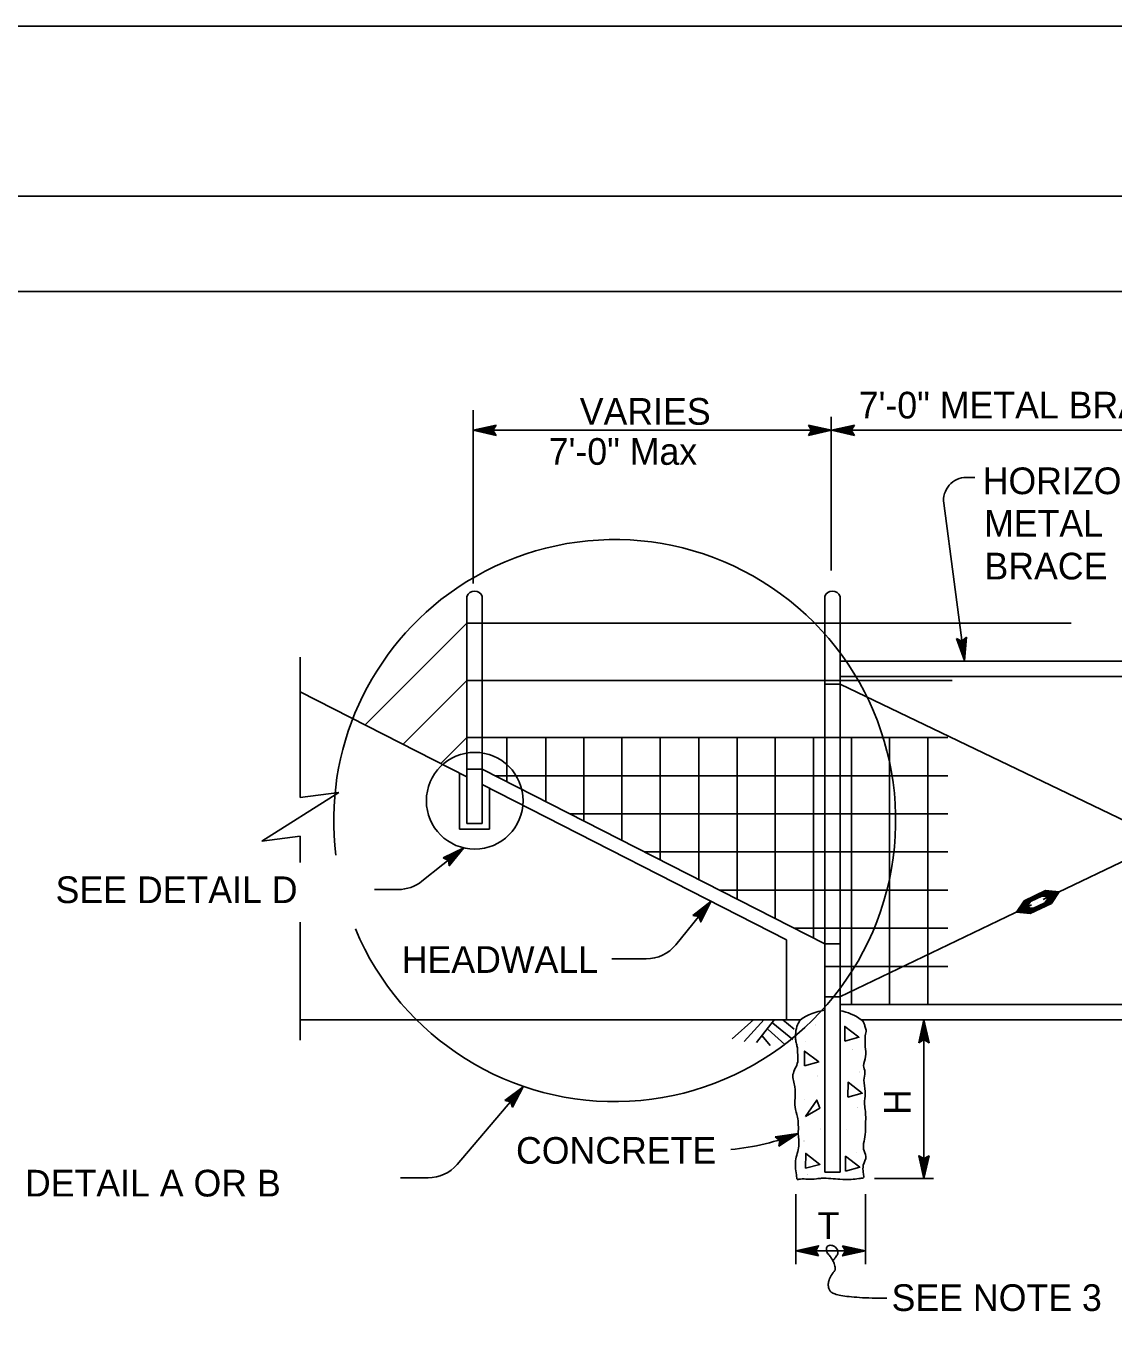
# Model space of a CAD drawing. Extents: x -894 to 866, y -476 to 714.
# Drawn here: x -207.6 to 77.7, y 372.4 to 713.6 of the extents above; entities that cross this region are included whole.
import ezdxf

# ---------------------------------------------------------------- set-up
doc = ezdxf.new("R2010")
doc.units = 0
for name, color, linetype in [('10 Sheet Format', 7, 'Continuous'), ('56 Stage 3 Anno', 7, 'Continuous'), ('57 Undefined', 7, 'Continuous'), ('59 Sndwall Anno', 7, 'Continuous'), ('60 Nongeo Data', 7, 'Continuous')]:
    doc.layers.add(name, color=color, linetype=linetype)

# ---------------------------------------------------------------- blocks, each defined once
blk = doc.blocks.new('AHT')
at = {"layer": '60 Nongeo Data'}
blk.add_lwpolyline([(-5.91, 1.32), (0, 0), (-5.91, -1.31), (-5.7, -0.96), (-1.37, 0), (-5.7, 0.97), (-5.49, 0.62), (-2.72, 0), (-5.49, -0.61), (-5.28, -0.26), (-4.08, 0), (-5.28, 0.27), (-5.12, 0), (-5.91, -1.31), (-5.12, 0)], close=True, dxfattribs=at)

msp = doc.modelspace()

# ---------------------------------------------------------------- linework, layer by layer
at = {"layer": '10 Sheet Format'}
msp.add_line((-813.45, 643.96), (811.54, 643.96), dxfattribs=at)
for points in [[(-894.05, 713.56), (865.95, 713.56), (865.95, -476.44), (-894.05, -476.44)], [(-863.43, 668.96), (836.57, 668.96), (836.57, -431.04), (-863.43, -431.04)], [(-863.43, 668.96), (836.57, 668.96), (836.57, -431.04), (-863.43, -431.04)]]:
    msp.add_lwpolyline(points, close=True, dxfattribs=at)
at = {"layer": '56 Stage 3 Anno'}
for p, q in [((-90.34, 567.38), (-90.34, 612.8)), ((3.57, 570.79), (3.57, 611.09)), ((-90.34, 607.55), (-84.34, 608.88)), ((3.64, 607.55), (-90.34, 607.55)), ((-84.34, 606.21), (-90.34, 607.55)), ((-90.34, 607.55), (-90.34, 607.55)), ((-84.55, 606.56), (-88.96, 607.55)), ((-88.94, 607.55), (-84.57, 608.52)), ((-87.57, 607.54), (-84.75, 608.17)), ((-84.79, 606.92), (-87.57, 607.54)), ((-86.19, 607.54), (-84.98, 607.81)), ((-84.96, 607.27), (-86.19, 607.54)), ((-84.34, 608.88), (-85.14, 607.55)), ((-85.14, 607.55), (-84.34, 606.21)), ((-84.34, 608.88), (-84.34, 608.88)), ((3.64, 607.55), (-2.36, 608.88)), ((-2.36, 608.88), (-2.36, 608.88)), ((-2.36, 608.88), (-1.56, 607.55)), ((-1.56, 607.55), (-2.36, 606.21)), ((-2.36, 606.21), (3.64, 607.55)), ((-2.14, 606.56), (2.26, 607.55)), ((2.25, 607.55), (-2.13, 608.52)), ((0.88, 607.54), (-1.95, 608.17)), ((-1.91, 606.92), (0.88, 607.54)), ((-1.73, 607.27), (-0.5, 607.54)), ((-0.5, 607.54), (-1.71, 607.81)), ((3.64, 607.55), (9.64, 608.88)), ((3.64, 607.55), (178.71, 607.55)), ((9.64, 606.21), (3.64, 607.55)), ((3.64, 607.55), (3.64, 607.55)), ((3.64, 607.55), (3.64, 607.55)), ((9.42, 606.56), (5.02, 607.55)), ((5.03, 607.55), (9.41, 608.52)), ((6.4, 607.54), (9.23, 608.17)), ((9.19, 606.92), (6.4, 607.54)), ((7.78, 607.54), (8.99, 607.81)), ((9.01, 607.27), (7.78, 607.54)), ((9.64, 608.88), (8.84, 607.55)), ((8.84, 607.55), (9.64, 606.21)), ((9.64, 608.88), (9.64, 608.88)), ((-84.34, 606.21), (-84.34, 606.21)), ((-2.36, 606.21), (-2.36, 606.21)), ((9.64, 606.21), (9.64, 606.21)), ((39.04, 595.19), (41.22, 595.19)), ((33.09, 588.4), (38.51, 547.14)), ((38.51, 547.14), (36.41, 552.91)), ((36.41, 552.91), (36.41, 552.91)), ((36.41, 552.91), (37.83, 552.29)), ((38.33, 548.52), (36.8, 552.73)), ((37.83, 552.29), (39.06, 553.26)), ((38.41, 552.72), (38.15, 549.88)), ((38.73, 553), (38.33, 548.5)), ((39.06, 553.26), (38.51, 547.14)), ((39.06, 553.26), (39.06, 553.26)), ((38.15, 549.88), (37.17, 552.6)), ((37.98, 551.25), (37.55, 552.41)), ((38.09, 552.5), (37.98, 551.25)), ((38.51, 547.14), (38.51, 547.14)), ((-103.76, 489.31), (-92.79, 498.04)), ((-116.25, 487.13), (-109.99, 487.13)), ((-37.19, 472.64), (-27.94, 484.06)), ((-54, 468.94), (-44.96, 468.94)), ((27.91, 411.32), (27.91, 452.97)), ((-94.53, 415.05), (-77.23, 435.41)), ((-5.05, 423.16), (-11.13, 422.29)), ((-10.19, 419.79), (-5.05, 423.16)), ((-5.05, 423.16), (-5.05, 423.16)), ((-11.13, 422.29), (-11.13, 422.29)), ((-11.13, 422.29), (-9.92, 421.33)), ((-6.35, 422.68), (-10.79, 422.03)), ((-7.63, 422.18), (-10.5, 421.77)), ((-9.92, 421.33), (-10.19, 419.79)), ((-10.19, 419.79), (-10.19, 419.79)), ((-8.93, 421.7), (-10.15, 421.52)), ((-10.11, 420.2), (-6.34, 422.68)), ((-10.02, 420.62), (-7.63, 422.18)), ((-9.98, 421), (-8.93, 421.7)), ((-109.39, 411.53), (-102.15, 411.53)), ((14.97, 411.32), (30.4, 411.32)), ((-5.73, 407.2), (-5.73, 388.89)), ((12.56, 407.2), (12.56, 388.89)), ((-5.73, 392.39), (12.56, 392.39))]:
    msp.add_line(p, q, dxfattribs=at)
for points in [[(-98.23, 495.4), (-92.79, 498.04), (-96.6, 493.34), (-96.65, 493.74), (-93.86, 497.19), (-97.85, 495.25), (-97.47, 495.11), (-94.92, 496.35), (-96.7, 494.15), (-96.76, 494.55), (-95.99, 495.5), (-97.09, 494.97), (-96.8, 494.86), (-96.6, 493.34), (-96.8, 494.86)], [(-32.68, 480.31), (-27.94, 484.06), (-30.64, 478.65), (-30.78, 479.04), (-28.8, 483), (-32.28, 480.25), (-31.88, 480.19), (-29.65, 481.95), (-30.92, 479.42), (-31.06, 479.8), (-30.51, 480.9), (-31.47, 480.13), (-31.16, 480.09), (-30.64, 478.65), (-31.16, 480.09)], [(-82.06, 431.76), (-77.23, 435.41), (-80.06, 430.06), (-80.19, 430.44), (-78.12, 434.36), (-81.66, 431.69), (-81.26, 431.63), (-78.99, 433.34), (-80.32, 430.83), (-80.45, 431.22), (-79.88, 432.3), (-80.86, 431.56), (-80.55, 431.51), (-80.06, 430.06), (-80.55, 431.51)]]:
    msp.add_lwpolyline(points, close=True, dxfattribs=at)
msp.add_lwpolyline([(4.14, 386.79), (4.33, 386.94), (4.48, 387.14), (4.58, 387.34), (4.58, 387.59), (4.58, 387.83), (4.58, 388.13), (4.53, 388.38), (4.48, 388.68), (4.38, 389.03), (4.28, 389.33), (4.14, 389.52), (3.99, 389.77), (3.89, 390.02), (3.74, 390.27), (3.59, 390.47), (3.44, 390.72), (3.29, 390.87), (3.14, 391.12), (2.94, 391.36), (2.79, 391.56), (2.64, 391.71), (2.54, 391.91), (2.45, 392.11), (2.4, 392.41), (2.35, 392.71), (2.35, 393.05), (2.4, 393.3), (2.54, 393.5), (2.79, 393.7), (3.04, 393.8), (3.34, 393.85), (3.64, 393.8), (3.94, 393.75), (4.23, 393.6), (4.43, 393.5), (4.68, 393.3), (4.88, 393.1), (5.08, 392.9), (5.23, 392.66), (5.33, 392.41), (5.33, 392.06), (5.33, 391.71), (5.23, 391.46), (5.13, 391.21), (4.98, 391.07), (4.83, 390.82), (4.68, 390.62), (4.53, 390.47), (4.43, 390.27), (4.28, 390.12), (4.14, 389.97)], dxfattribs=at)
msp.add_circle((-89.92, 510.4), 12.69, dxfattribs=at)
for centre, radius, start, end in [((39.04, 589.19), 6, 90, 187.4843), ((-53.22, 505.2), 73.7, 202.6849, 124.1633), ((-53.22, 505.2), 73.7, 124.1633, 187.0692), ((-109.99, 497.13), 10, 270, 308.5339), ((-44.96, 478.94), 10, 270, 320.9738), ((-29.16, 484.76), 66.14, 275.5608, 291.3734), ((-102.15, 421.53), 10, 270, 319.6398)]:
    msp.add_arc(centre, radius, start, end, dxfattribs=at)
msp.add_open_spline([(4.14, 386.79), (1.97, 383.73), (4.66, 379.96), (18.18, 379.96)], degree=2, dxfattribs=at)
at = {"layer": '59 Sndwall Anno'}
for p, q in [((-30.59, 452.98), (-12.52, 452.98)), ((-16.73, 453.04), (-22.43, 447.96)), ((-13.99, 453), (-19.28, 447.24)), ((-11.32, 453), (-16.02, 447.02)), ((-12.96, 450.45), (-8.56, 446.45)), ((-11.78, 452.1), (-6.51, 447.77)), ((-9.13, 452.98), (-6.1, 450.49)), ((-14.52, 448.74), (-12.46, 446.21))]:
    msp.add_line(p, q, dxfattribs=at)
for points in [[(7.11, 447.35), (7.14, 451.25), (10.86, 448.37)], [(-3.45, 440.88), (-3.42, 444.78), (0.3, 441.9)], [(7.97, 432.68), (8, 436.59), (11.72, 433.71)], [(-3.21, 427.57), (-0.24, 431.93), (0.55, 429.75)], [(-3.13, 414.03), (-3.1, 417.93), (0.62, 415.06)], [(7.32, 413.28), (7.35, 417.18), (11.07, 414.3)]]:
    msp.add_lwpolyline(points, close=True, dxfattribs=at)
at = {"layer": '60 Nongeo Data'}
for p, q in [((-91.97, 516.69), (-91.97, 563.97)), ((-87.97, 514.65), (-87.97, 563.97)), ((1.89, 412.97), (1.89, 563.97)), ((5.89, 412.97), (5.89, 563.97)), ((-91.97, 556.97), (-118.66, 530.28)), ((-91.97, 556.97), (66.47, 556.97)), ((1.89, 556.97), (1.89, 556.97)), ((-135.71, 548.08), (-135.71, 511.26)), ((5.89, 546.97), (176.89, 546.97)), ((5.89, 542.97), (176.89, 542.97)), ((-91.97, 541.97), (-108.72, 525.22)), ((-91.97, 541.97), (35.28, 541.97)), ((1.89, 541.97), (1.89, 541.97)), ((1.89, 541.97), (1.89, 541.97)), ((1.89, 541.97), (1.89, 541.97)), ((1.89, 540.97), (5.89, 540.97)), ((5.89, 540.97), (123.06, 484.78)), ((176.89, 540.97), (59.13, 484.51)), ((-91.97, 516.69), (-135.71, 538.97)), ((-91.97, 526.97), (-98.79, 520.16)), ((-91.97, 526.97), (34.15, 526.97)), ((-81.52, 515.4), (-81.52, 526.97)), ((-71.32, 510.2), (-71.32, 526.97)), ((-61.32, 505.11), (-61.32, 526.97)), ((-51.32, 500.01), (-51.32, 526.97)), ((-41.32, 494.92), (-41.32, 526.97)), ((-31.11, 489.72), (-31.11, 526.97)), ((-21.11, 484.62), (-21.11, 526.97)), ((-11.11, 479.53), (-11.11, 526.97)), ((-1.11, 474.44), (-1.11, 526.97)), ((2.44, 526.97), (2.44, 526.97)), ((2.44, 526.97), (2.44, 526.97)), ((2.44, 526.97), (2.44, 526.97)), ((2.44, 526.97), (2.44, 526.97)), ((2.44, 526.97), (2.44, 526.97)), ((8.89, 456.97), (8.89, 526.97)), ((18.89, 456.97), (18.89, 526.97)), ((28.89, 456.97), (28.89, 526.97)), ((-87.97, 518.69), (-91.97, 518.69)), ((1.89, 472.91), (-87.97, 518.69)), ((-93.88, 517.66), (-93.88, 502.94)), ((-91.97, 516.69), (-91.97, 504.45)), ((-84.61, 516.97), (34.15, 516.97)), ((-145.78, 499.84), (-125.53, 512.57)), ((-125.53, 512.57), (-135.71, 511.26)), ((-8.11, 473.97), (-87.97, 514.65)), ((-87.97, 514.65), (-87.97, 504.45)), ((-86.07, 502.94), (-86.07, 513.68)), ((-64.98, 506.97), (34.15, 506.97)), ((-93.88, 502.94), (-86.07, 502.94)), ((-91.97, 504.45), (-87.97, 504.45)), ((-135.71, 501.11), (-145.78, 499.84)), ((-135.71, 501.11), (-135.71, 494.21)), ((-45.35, 496.97), (34.15, 496.97)), ((-25.72, 486.97), (34.15, 486.97)), ((59.77, 486.87), (54.18, 484.19)), ((59.53, 486.54), (54.5, 484.13)), ((59.34, 486.27), (54.82, 484.1)), ((59.18, 486.02), (55.11, 484.07)), ((59.03, 485.8), (55.37, 484.04)), ((58.9, 485.6), (55.6, 484.02)), ((58.78, 485.42), (55.81, 484)), ((60.7, 485.24), (58.78, 485.42)), ((61.03, 485.39), (58.9, 485.6)), ((61.4, 485.57), (59.03, 485.8)), ((61.81, 485.77), (59.18, 486.02)), ((62.26, 485.98), (59.34, 486.27)), ((62.77, 486.23), (59.53, 486.54)), ((59.64, 483.63), (60.7, 485.24)), ((63.38, 486.52), (59.77, 486.87)), ((59.86, 483.61), (61.03, 485.39)), ((60.1, 483.58), (61.4, 485.57)), ((60.36, 483.56), (61.81, 485.77)), ((60.66, 483.53), (62.26, 485.98)), ((60.98, 483.5), (62.77, 486.23)), ((61.39, 483.49), (63.38, 486.52)), ((56.13, 483.07), (5.87, 458.97)), ((54.18, 484.19), (52.2, 481.16)), ((52.2, 481.16), (55.8, 480.81)), ((54.5, 484.13), (52.71, 481.4)), ((52.71, 481.4), (55.95, 481.09)), ((54.82, 484.1), (53.21, 481.64)), ((53.21, 481.64), (56.13, 481.36)), ((55.11, 484.07), (53.66, 481.86)), ((53.66, 481.86), (56.29, 481.61)), ((55.37, 484.04), (54.06, 482.05)), ((54.06, 482.05), (56.43, 481.83)), ((55.6, 484.02), (54.43, 482.23)), ((54.43, 482.23), (56.56, 482.02)), ((55.81, 484), (54.76, 482.39)), ((54.76, 482.39), (56.67, 482.2)), ((55.8, 480.81), (61.39, 483.49)), ((55.95, 481.09), (60.98, 483.5)), ((56.13, 481.36), (60.66, 483.53)), ((56.29, 481.61), (60.36, 483.56)), ((56.43, 481.83), (60.1, 483.58)), ((56.56, 482.02), (59.86, 483.61)), ((56.67, 482.2), (59.64, 483.63)), ((57.73, 483.81), (57.73, 483.81)), ((57.73, 483.81), (57.73, 483.81)), ((57.73, 483.81), (57.73, 483.81)), ((57.73, 483.81), (57.73, 483.81)), ((57.74, 483.81), (57.74, 483.81)), ((57.74, 483.81), (57.74, 483.81)), ((57.79, 483.84), (57.79, 483.84)), ((-135.71, 478.59), (-135.71, 447.63)), ((-6.09, 476.97), (34.15, 476.97)), ((-8.11, 452.97), (-8.11, 473.97)), ((1.89, 472.91), (5.89, 472.91)), ((1.89, 466.97), (34.15, 466.97)), ((1.89, 458.97), (5.89, 458.97)), ((5.89, 456.97), (176.89, 456.97)), ((-135.71, 452.97), (-4.5, 452.97)), ((11.48, 452.97), (169.8, 452.97)), ((1.89, 412.97), (5.89, 412.97))]:
    msp.add_line(p, q, dxfattribs=at)
for centre, radius, start, end in [((-89.97, 563.29), 2.11, 18.8136, 161.1864), ((3.89, 563.29), 2.11, 18.8136, 161.1864), ((3.49, 441.95), 13.61, 96.7656, 125.9148), ((3.49, 441.95), 13.61, 54.0852, 79.8622)]:
    msp.add_arc(centre, radius, start, end, dxfattribs=at)
for points in [[(-5.55, 446.7), (-5.75, 447.91), (-5.75, 449.11), (-5.43, 451.24), (-4.64, 452.76), (-4.5, 452.97)], [(12.49, 446.42), (12.47, 447.72), (12.51, 448.8), (12.7, 450.26), (12.41, 451.27), (12.16, 452.16), (11.47, 452.97)], [(-5.55, 446.7), (-5.4, 446.18), (-5.22, 443.76), (-5.22, 441.92), (-6.45, 438.58), (-6.01, 435.4), (-5.92, 432.43), (-5.92, 430.06), (-5.31, 427.47), (-5.05, 425.42), (-5.05, 423.11), (-4.96, 419.87), (-5.75, 415.99), (-5.75, 413.89), (-5.49, 411.84), (-5.46, 411.18)], [(12.16, 411.65), (11.99, 412.9), (11.99, 414.84), (12.69, 417.16), (12.08, 419.04), (12.08, 420.5), (12.52, 422.87), (12.6, 425.73), (12.6, 428.05), (12.34, 431.66), (12.52, 434.19), (12.17, 437.16), (12.43, 439.26), (12.08, 440.93), (12.6, 443.36), (12.52, 445.89), (12.49, 446.42)], [(-5.33, 411.05), (-4.51, 411.21), (-2.59, 411.16), (-0.32, 411.26), (1.07, 411.42), (3.51, 411.32), (5.87, 411.16), (8.83, 411.1), (10.84, 411.32), (12.06, 411.48)]]:
    msp.add_spline(points, degree=3, dxfattribs=at)

# ---------------------------------------------------------------- block references
at = {"layer": '56 Stage 3 Anno', "xscale": 1.0169346246973365, "yscale": 1.0120465700262526}
for p, rotation in [((27.91, 452.97), 90), ((27.91, 411.32), -90), ((-5.73, 392.39), 180)]:
    msp.add_blockref('AHT', p, dxfattribs=dict(at, rotation=rotation))
msp.add_blockref('AHT', (12.56, 392.39), dxfattribs=at)

# ---------------------------------------------------------------- texts
at = {"layer": '57 Undefined'}
for s, p in [('7\'-0" METAL BRACE LENGTH', (10.8, 610.65)), ('VARIES', (-62.38, 609)), ('7\'-0" Max', (-70.51, 598.5)), ('HORIZONTAL ', (43.3, 590.8)), ('METAL', (43.66, 579.67)), ('BRACE', (43.77, 568.44)), ('SEE DETAIL D', (-199.86, 483.57)), ('HEADWALL', (-109.07, 465.27)), ('CONCRETE', (-79.1, 415.21)), ('SEE DETAIL A OR B', (-229.23, 406.63)), ('T', (0, 395.51)), ('SEE NOTE 3', (19.41, 376.61))]:
    msp.add_text(s, height=7, dxfattribs=at).set_placement(p)
msp.add_text('H', height=7, rotation=90, dxfattribs=at).set_placement((24.41, 427.99))
at = {"layer": '59 Sndwall Anno'}
for p in [(-0.6, 451.52), (-3.29, 447.32), (8.99, 445.16), (-0.17, 438.16), (10.93, 439.23), (-3.51, 431.9), (10.29, 429.96), (0.7, 424.25), (7.49, 424.03), (-3.72, 421.12), (9.96, 418.1), (-2.83, 412.3)]:
    msp.add_text('.', height=0.8, dxfattribs=at).set_placement(p)

doc.saveas('drawing.dxf')
